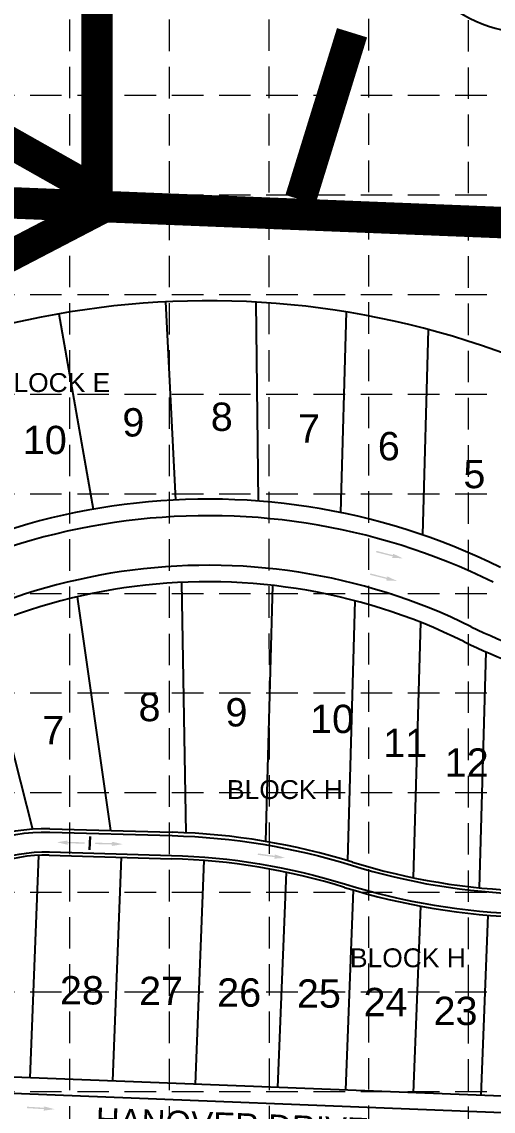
# Model space of a CAD drawing. Header units: inches. Extents: x 3312 to 5850, y 7905 to 11961.
# Drawn here: x 4993 to 5293, y 9351 to 10043 of the extents above; entities that cross this region are included whole.
import ezdxf
from ezdxf.enums import TextEntityAlignment as Align

# ---------------------------------------------------------------- set-up
doc = ezdxf.new("R2010")
doc.units = ezdxf.units.IN
doc.header["$LTSCALE"] = 80
doc.header["$MEASUREMENT"] = 0
doc.linetypes.add('HIDDEN', pattern=[0.375, 0.25, -0.125])
for name, color, linetype in [('1 BLOCK NUMBER', 7, 'Continuous'), ('1 LOT NUMBER', 7, 'Continuous'), ('grid', 254, 'HIDDEN'), ('LOT NUM', 7, 'Continuous'), ('LOTLINE', 7, 'Continuous'), ('PAVING', 7, 'Continuous'), ('ROW', 7, 'Continuous')]:
    doc.layers.add(name, color=color, linetype=linetype)
doc.styles.get("Standard").update_dxf_attribs({"font": 'ARIAL.TTF', "height": 25})

msp = doc.modelspace()

# ---------------------------------------------------------------- hatches: boundary and pattern name
at = {"layer": 'PAVING'}
h = msp.add_hatch(color=256, dxfattribs=at)
edge = h.paths.add_edge_path()
edge.add_line((5229.07, 9704.45), (5229.49, 9703.8))
edge.add_line((5229.49, 9703.8), (5218.71, 9706.52))
edge.add_line((5218.71, 9706.52), (5218.49, 9705.65))
edge.add_line((5218.49, 9705.65), (5229.26, 9702.92))
edge.add_line((5229.26, 9702.92), (5228.55, 9702.45))
edge.add_line((5228.55, 9702.45), (5228.55, 9702.45))
edge.add_ellipse((5229.09, 9702.27), major_axis=(-0.57, 0.144), ratio=0.285714, start_angle=345.50328, end_angle=485.83153)
edge.add_line((5229.39, 9702.05), (5229.39, 9702.05))
edge.add_line((5229.39, 9702.05), (5235.52, 9701.78))
edge.add_line((5235.52, 9701.78), (5229.98, 9704.41))
edge.add_line((5229.98, 9704.41), (5229.98, 9704.41))
edge.add_ellipse((5229.62, 9704.36), major_axis=(-0.57, 0.144), ratio=0.285714, start_angle=235.27307, end_angle=377.18267)
edge.add_line((5229.06, 9704.45), (5229.07, 9704.45))
edge.add_line((5229.07, 9704.45), (5229.07, 9704.45))
edge.add_line((5229.07, 9704.45), (5229.07, 9704.45))
h = msp.add_hatch(color=256, dxfattribs=at)
edge = h.paths.add_edge_path()
edge.add_line((5225.29, 9690.09), (5225.71, 9689.44))
edge.add_line((5225.71, 9689.44), (5214.93, 9692.17))
edge.add_line((5214.93, 9692.17), (5214.71, 9691.29))
edge.add_line((5214.71, 9691.29), (5225.49, 9688.57))
edge.add_line((5225.49, 9688.57), (5224.77, 9688.09))
edge.add_line((5224.77, 9688.09), (5224.77, 9688.09))
edge.add_ellipse((5225.31, 9687.91), major_axis=(-0.57, 0.144), ratio=0.285714, start_angle=345.50328, end_angle=485.83153)
edge.add_line((5225.61, 9687.69), (5225.61, 9687.7))
edge.add_line((5225.61, 9687.7), (5231.75, 9687.42))
edge.add_line((5231.75, 9687.42), (5226.2, 9690.06))
edge.add_line((5226.2, 9690.06), (5226.2, 9690.05))
edge.add_ellipse((5225.84, 9690), major_axis=(-0.57, 0.144), ratio=0.285714, start_angle=235.27307, end_angle=377.18267)
edge.add_line((5225.29, 9690.09), (5225.29, 9690.09))
edge.add_line((5225.29, 9690.09), (5225.29, 9690.09))
edge.add_line((5225.29, 9690.09), (5225.29, 9690.09))
at = {"layer": 'PAVING', "linetype": 'Continuous', "lineweight": 30}
h = msp.add_hatch(color=256, dxfattribs=at)
edge = h.paths.add_edge_path()
edge.add_line((5022.84, 9522.24), (5022.26, 9521.73))
edge.add_line((5022.26, 9521.73), (5033.37, 9521.4))
edge.add_line((5033.37, 9521.4), (5033.34, 9520.5))
edge.add_line((5033.34, 9520.5), (5022.23, 9520.83))
edge.add_line((5022.23, 9520.83), (5022.79, 9520.17))
edge.add_line((5022.79, 9520.17), (5022.79, 9520.17))
edge.add_ellipse((5022.22, 9520.15), major_axis=(0.588, -0.018), ratio=0.285714, start_angle=-125.83153, end_angle=14.49672, ccw=False)
edge.add_line((5021.87, 9520.02), (5021.88, 9520.02))
edge.add_line((5021.88, 9520.02), (5015.9, 9521.44))
edge.add_line((5015.9, 9521.44), (5021.95, 9522.45))
edge.add_line((5021.95, 9522.45), (5021.95, 9522.45))
edge.add_ellipse((5022.28, 9522.3), major_axis=(0.588, -0.018), ratio=0.285714, start_angle=-17.18267, end_angle=124.72693, ccw=False)
edge.add_line((5022.84, 9522.24), (5022.84, 9522.24))
edge.add_line((5022.84, 9522.24), (5022.84, 9522.24))
edge.add_line((5022.84, 9522.24), (5022.84, 9522.24))
h = msp.add_hatch(color=256, dxfattribs=at)
edge = h.paths.add_edge_path()
edge.add_line((5050.64, 9521.45), (5051.19, 9520.91))
edge.add_line((5051.19, 9520.91), (5040.09, 9521.21))
edge.add_line((5040.09, 9521.21), (5040.06, 9520.3))
edge.add_line((5040.06, 9520.3), (5051.17, 9520.01))
edge.add_line((5051.17, 9520.01), (5050.58, 9519.38))
edge.add_line((5050.58, 9519.38), (5050.57, 9519.38))
edge.add_ellipse((5051.14, 9519.33), major_axis=(-0.588, 0.016), ratio=0.285714, start_angle=345.50328, end_angle=485.83153)
edge.add_line((5051.48, 9519.18), (5051.48, 9519.18))
edge.add_line((5051.48, 9519.18), (5057.53, 9520.26))
edge.add_line((5057.53, 9520.26), (5051.54, 9521.61))
edge.add_line((5051.54, 9521.61), (5051.54, 9521.61))
edge.add_ellipse((5051.2, 9521.48), major_axis=(-0.588, 0.016), ratio=0.285714, start_angle=235.27307, end_angle=377.18267)
edge.add_line((5050.64, 9521.45), (5050.64, 9521.45))
edge.add_line((5050.64, 9521.45), (5050.64, 9521.45))
edge.add_line((5050.64, 9521.45), (5050.64, 9521.45))
at = {"layer": 'PAVING'}
h = msp.add_hatch(color=256, dxfattribs=at)
edge = h.paths.add_edge_path()
edge.add_line((5154.01, 9513.43), (5154.5, 9512.83))
edge.add_line((5154.5, 9512.83), (5143.49, 9514.36))
edge.add_line((5143.49, 9514.36), (5143.36, 9513.46))
edge.add_line((5143.36, 9513.46), (5154.37, 9511.94))
edge.add_line((5154.37, 9511.94), (5153.71, 9511.39))
edge.add_line((5153.71, 9511.39), (5153.71, 9511.39))
edge.add_ellipse((5154.27, 9511.27), major_axis=(-0.582, 0.081), ratio=0.285714, start_angle=345.50328, end_angle=485.83153)
edge.add_line((5154.59, 9511.08), (5154.59, 9511.09))
edge.add_line((5154.59, 9511.09), (5160.72, 9511.49))
edge.add_line((5160.72, 9511.49), (5154.92, 9513.5))
edge.add_line((5154.92, 9513.5), (5154.92, 9513.49))
edge.add_ellipse((5154.57, 9513.4), major_axis=(-0.582, 0.081), ratio=0.285714, start_angle=235.27307, end_angle=377.18267)
edge.add_line((5154.01, 9513.43), (5154.01, 9513.43))
edge.add_line((5154.01, 9513.43), (5154.01, 9513.43))
edge.add_line((5154.01, 9513.43), (5154.01, 9513.43))
h = msp.add_hatch(color=256, dxfattribs=at)
edge = h.paths.add_edge_path()
edge.add_line((5007.37, 9353.38), (5007.9, 9352.82))
edge.add_line((5007.9, 9352.82), (4996.81, 9353.5))
edge.add_line((4996.81, 9353.5), (4996.76, 9352.59))
edge.add_line((4996.76, 9352.59), (5007.85, 9351.92))
edge.add_line((5007.85, 9351.92), (5007.23, 9351.32))
edge.add_line((5007.23, 9351.32), (5007.23, 9351.32))
edge.add_ellipse((5007.8, 9351.24), major_axis=(-0.587, 0.036), ratio=0.285714, start_angle=345.50328, end_angle=485.83153)
edge.add_line((5008.13, 9351.08), (5008.13, 9351.09))
edge.add_line((5008.13, 9351.09), (5014.21, 9351.96))
edge.add_line((5014.21, 9351.96), (5008.28, 9353.51))
edge.add_line((5008.28, 9353.51), (5008.28, 9353.51))
edge.add_ellipse((5007.93, 9353.4), major_axis=(-0.587, 0.036), ratio=0.285714, start_angle=235.27307, end_angle=377.18267)
edge.add_line((5007.37, 9353.38), (5007.37, 9353.38))
edge.add_line((5007.37, 9353.38), (5007.37, 9353.38))
edge.add_line((5007.37, 9353.38), (5007.37, 9353.38))

# ---------------------------------------------------------------- linework, layer by layer
at = {"color": 5, "const_width": 20}
for points in [[(5041.29, 10372.72), (5041.29, 9933.85)], [(5514.06, 9906.34), (4744.22, 9937.31), (4553.23, 9996.1), (4333.73, 10059.77)], [(5203.25, 10035.59), (5170.47, 9929.6)], [(4893.39, 10018.12), (5036.19, 9937.43)], [(5043.66, 9923.9), (4695.19, 9742.39), (4571.48, 9634.74), (4461.74, 9580.91), (4246.25, 9602.84), (3964.91, 9632.75), (3933.3, 9656.53)]]:
    msp.add_lwpolyline(points, dxfattribs=at)
at = {"layer": 'grid', "color": 252, "linetype": 'HIDDEN', "lineweight": 0}
for p, q in [((5023.98, 8223.93), (5023.98, 11894.2)), ((5087.25, 8223.92), (5087.25, 11894.2)), ((5150.83, 8224.06), (5150.53, 11894.2)), ((5214.04, 8224.37), (5213.81, 11894.2)), ((5277.27, 8223.61), (5277.08, 11894.2)), ((3378.79, 9995.91), (5783.3, 9995.91)), ((3378.79, 9932.63), (5783.3, 9932.63)), ((3378.79, 9869.36), (5783.3, 9869.36)), ((3378.79, 9806.08), (5783.3, 9806.08)), ((3378.79, 9742.8), (5783.3, 9742.8)), ((3378.79, 9679.53), (5783.3, 9679.53)), ((3378.79, 9616.25), (5783.3, 9616.25)), ((3378.79, 9552.97), (5783.3, 9552.97)), ((3378.79, 9489.7), (5783.3, 9489.7)), ((3378.79, 9426.42), (5783.3, 9426.42)), ((3378.79, 9363.14), (5783.3, 9363.14))]:
    msp.add_line(p, q, dxfattribs=at)
at = {"layer": 'LOTLINE'}
for p, q in [((5084.82, 9864.68), (5091.04, 9738.84)), ((5142.09, 9864.51), (5143.54, 9738.15)), ((5017, 9857.06), (5038.87, 9732.98)), ((5199.43, 9858.27), (5195.85, 9730.84)), ((5251.64, 9847.13), (5247.98, 9716.65)), ((5097.99, 9527.44), (5095.23, 9686.48)), ((5152.77, 9684.55), (5148.22, 9522)), ((5049.95, 9528.89), (5028.93, 9677.39)), ((5205.02, 9674.82), (5200.4, 9509.81)), ((5246.66, 9661.2), (5242.11, 9498.94)), ((4967.46, 9657.33), (5000.37, 9529.74)), ((5288.15, 9642.5), (5283.94, 9492.56)), ((5004.14, 9513.13), (4998.6, 9371.9)), ((5056.63, 9511.89), (5051.06, 9369.84)), ((5109.09, 9509.91), (5103.52, 9367.79)), ((5161.34, 9502.43), (5155.98, 9365.73)), ((5203.98, 9491.16), (5199, 9364.05)), ((5246.66, 9480.93), (5242.02, 9362.36)), ((5289.52, 9475.18), (5285.03, 9360.67))]:
    msp.add_line(p, q, dxfattribs=at)
msp.add_arc((5111.76, 9319.35), 546, 69.41935, 132.95903, dxfattribs=at)
at = {"layer": 'PAVING'}
for p, q in [((5011.32, 9527.87), (5088.96, 9525.69)), ((5010.97, 9515.27), (5088.61, 9513.1)), ((5494.53, 9341.95), (4866.48, 9366.57))]:
    msp.add_line(p, q, dxfattribs=at)
at = {"layer": 'PAVING', "linetype": 'Continuous', "lineweight": 30}
msp.add_line((5036.57, 9516.66), (5036.85, 9525.05), dxfattribs=at)
at = {"layer": 'PAVING'}
for centre, radius, start, end in [((5111.76, 9319.35), 409.5, 63.74097, 132.95903), ((5111.76, 9319.35), 378, 63.74097, 132.95903), ((5425.33, 9954.96), 330.75, 243.74097, 268.39387), ((5325.06, 9902.1), 413.7, 252.82449, 268.39387), ((5325.06, 9902.1), 426.3, 252.82449, 268.39387)]:
    msp.add_arc(centre, radius, start, end, dxfattribs=at)
at = {"layer": 'PAVING', "extrusion": (0, 0, -1)}
for centre, radius, start, end in [((-5008.2, 9416.61), 111.3, 47.04097, 91.60613), ((-5077.01, 9099.56), 426.3, 91.60613, 107.17551), ((-5008.2, 9416.61), 98.7, 47.04097, 91.60613), ((-5077.01, 9099.56), 413.7, 91.60613, 107.17551)]:
    msp.add_arc(centre, radius, start, end, dxfattribs=at)
at = {"layer": 'ROW'}
for p, q in [((5011.38, 9529.97), (5089.02, 9527.79)), ((5010.91, 9513.17), (5088.55, 9511)), ((5510.86, 9351.82), (4854.54, 9377.55))]:
    msp.add_line(p, q, dxfattribs=at)
for centre, radius, start, end in [((5318.45, 10124.38), 89.25, 177.87775, 268.39387), ((5111.76, 9319.35), 420, 63.74097, 132.95903), ((5111.76, 9319.35), 367.5, 63.74097, 132.95903), ((5425.33, 9954.96), 341.25, 243.74097, 268.39387), ((5008.2, 9416.61), 113.4, 88.39387, 132.95903), ((5077.01, 9099.56), 428.4, 72.82449, 88.39387), ((5008.2, 9416.61), 96.6, 88.39387, 132.95903), ((5077.01, 9099.56), 411.6, 72.82449, 88.39387), ((5325.06, 9902.1), 411.6, 252.82449, 268.39387), ((5325.06, 9902.1), 428.4, 252.82449, 268.39387)]:
    msp.add_arc(centre, radius, start, end, dxfattribs=at)

# ---------------------------------------------------------------- texts
at = {"layer": '1 BLOCK NUMBER'}
for s, p in [('BLOCK E ', (4977, 9813.4)), ('BLOCK H ', (5123.81, 9554.92)), ('BLOCK H ', (5201.95, 9448.07))]:
    msp.add_text(s, height=12, dxfattribs=at).set_placement(p, align=Align.MIDDLE_LEFT)
at = {"layer": '1 LOT NUMBER'}
for s, p in [('9', (5057.37, 9788.15)), ('8', (5113.51, 9791.71)), ('7', (5168.97, 9784.26)), ('10', (4994.11, 9776.94)), ('6', (5219.62, 9773.04)), ('5', (5273.96, 9755.32)), ('8', (5067.63, 9607.33)), ('9', (5122.87, 9604)), ('10', (5176.58, 9599.79)), ('7', (5006.45, 9592.61)), ('11', (5223.1, 9584.55)), ('12', (5262.11, 9572.09)), ('28', (5017.7, 9427.42)), ('27', (5067.95, 9427.03)), ('26', (5117.55, 9426.03)), ('25', (5168.2, 9425.39)), ('24', (5210.56, 9419.97)), ('23', (5255.01, 9414.35))]:
    msp.add_text(s, height=18, dxfattribs=at).set_placement(p, align=Align.MIDDLE_LEFT)
at = {"layer": 'LOT NUM'}
msp.add_text('HANOVER DRIVE', height=15, rotation=357.77449, dxfattribs=at).set_placement((5040.46, 9345.49), align=Align.MIDDLE_LEFT)

doc.saveas('drawing.dxf')
